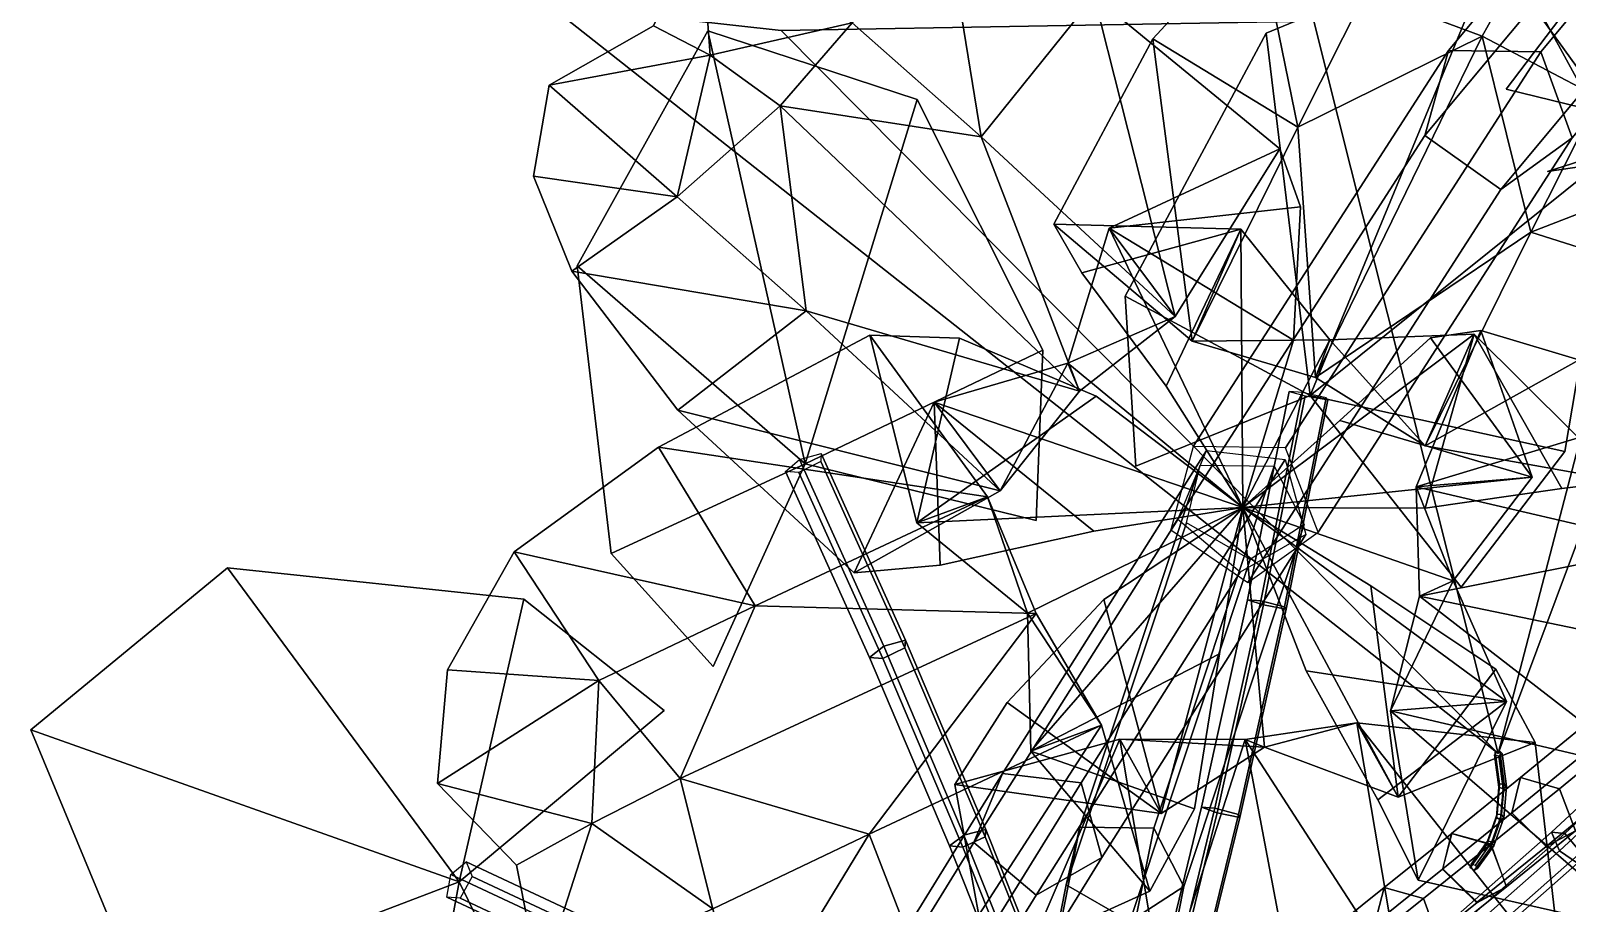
# Model space of a CAD drawing. Header units: metres. Extents: x -317 to 277, y -489 to 236.
# Drawn here: x -130.2 to -73.7, y -77.5 to -45.4 of the extents above; entities that cross this region are included whole.
import ezdxf

# ---------------------------------------------------------------- set-up
doc = ezdxf.new("R2010")
doc.units = ezdxf.units.M

msp = doc.modelspace()

# ---------------------------------------------------------------- linework, layer by layer
at = {"layer": 'Newplan_1Pdcel', "color": 3}
for points in [[(-84.9476, -66.3494, 743.2401), (-83.4142, -58.6767, 743.7769), (-83.9041, -58.6346, 744.5737), (-85.4375, -66.3073, 744.0368)], [(-85.4375, -66.3073, 744.0368), (-83.9041, -58.6346, 744.5737), (-83.3215, -58.7996, 745.2673), (-84.8593, -66.4933, 744.7288)], [(-84.07861, -66.5604, 743.4587), (-82.5407, -58.8667, 743.9973), (-83.4142, -58.6767, 743.7769), (-84.9476, -66.3494, 743.2401)], [(-84.8593, -66.4933, 744.7288), (-83.3215, -58.7996, 745.2673), (-82.4838, -58.9422, 744.913), (-84.02436, -66.6488, 744.3736)], [(-84.02436, -66.6488, 744.3736), (-82.4838, -58.9422, 744.913), (-82.5407, -58.8667, 743.9973), (-84.07861, -66.5604, 743.4587)], [(-98.8316, -68.00938, 736.2191), (-101.928, -61.1447, 733.9525), (-101.13, -60.9163, 733.5542), (-98.0285, -67.7925, 735.8246)], [(-98.0285, -67.7925, 735.8246), (-101.13, -60.9163, 733.5542), (-101.1472, -61.2119, 732.6824), (-98.05083, -68.07656, 734.9491)], [(-99.3577, -68.4294, 735.5911), (-102.4459, -61.5837, 733.3306), (-101.928, -61.1447, 733.9525), (-98.8316, -68.00938, 736.2191)], [(-98.8679, -68.4715, 734.7944), (-101.956, -61.6258, 732.5338), (-102.4459, -61.5837, 733.3306), (-99.3577, -68.4294, 735.5911)], [(-98.05083, -68.07656, 734.9491), (-101.1472, -61.2119, 732.6824), (-101.956, -61.6258, 732.5338), (-98.8679, -68.4715, 734.7944)], [(-86.6402, -73.9809, 742.6031), (-84.9476, -66.3494, 743.2401), (-85.4375, -66.3073, 744.0368), (-87.1301, -73.9387, 743.3998)], [(-87.1301, -73.9387, 743.3998), (-85.4375, -66.3073, 744.0368), (-84.8593, -66.4933, 744.7288), (-86.5568, -74.1456, 744.09)], [(-85.776, -74.2128, 742.8199), (-84.07861, -66.5604, 743.4587), (-84.9476, -66.3494, 743.2401), (-86.6402, -73.9809, 742.6031)], [(-86.5568, -74.1456, 744.09), (-84.8593, -66.4933, 744.7288), (-84.02436, -66.6488, 744.3736), (-85.7248, -74.3141, 743.7336)], [(-85.7248, -74.3141, 743.7336), (-84.02436, -66.6488, 744.3736), (-84.07861, -66.5604, 743.4587), (-85.776, -74.2128, 742.8199)], [(-95.882, -74.9657, 738.4004), (-98.8316, -68.00938, 736.2191), (-98.0285, -67.7925, 735.8246), (-95.07408, -74.7606, 738.0095)], [(-95.07408, -74.7606, 738.0095), (-98.0285, -67.7925, 735.8246), (-98.05083, -68.07656, 734.9491), (-95.1012, -75.03288, 737.1304)], [(-96.416, -75.3665, 737.7665), (-99.3577, -68.4294, 735.5911), (-98.8316, -68.00938, 736.2191), (-95.882, -74.9657, 738.4004)], [(-95.9262, -75.4087, 736.9698), (-98.8679, -68.4715, 734.7944), (-99.3577, -68.4294, 735.5911), (-96.416, -75.3665, 737.7665)], [(-95.1012, -75.03288, 737.1304), (-98.05083, -68.07656, 734.9491), (-98.8679, -68.4715, 734.7944), (-95.9262, -75.4087, 736.9698)], [(-73.7611, -74.9049, 750.5697), (-68.4488, -69.9799, 753.5752), (-68.9386, -69.9378, 754.3719), (-74.251, -74.8628, 751.3665)], [(-74.251, -74.8628, 751.3665), (-68.9386, -69.9378, 754.3719), (-68.6302, -70.6072, 754.9237), (-73.9573, -75.5455, 751.9099)], [(-73.1765, -75.6127, 750.6399), (-67.8494, -70.6744, 753.6537), (-68.4488, -69.9799, 753.5752), (-73.7611, -74.9049, 750.5697)], [(-73.9573, -75.5455, 751.9099), (-68.6302, -70.6072, 754.9237), (-67.9609, -71.05985, 754.4823), (-73.297, -76.00638, 751.4634)], [(-88.491, -81.5665, 741.8665), (-86.6402, -73.9809, 742.6031), (-87.1301, -73.9387, 743.3998), (-88.9808, -81.5244, 742.6633)], [(-88.9808, -81.5244, 742.6633), (-87.1301, -73.9387, 743.3998), (-86.5568, -74.1456, 744.09), (-88.4129, -81.7521, 743.3512)], [(-87.6321, -81.8192, 742.0812), (-85.776, -74.2128, 742.8199), (-86.6402, -73.9809, 742.6031), (-88.491, -81.5665, 741.8665)], [(-88.4129, -81.7521, 743.3512), (-86.5568, -74.1456, 744.09), (-85.7248, -74.3141, 743.7336), (-87.5841, -81.9332, 742.9935)], [(-87.5841, -81.9332, 742.9935), (-85.7248, -74.3141, 743.7336), (-85.776, -74.2128, 742.8199), (-87.6321, -81.8192, 742.0812)], [(-93.6225, -82.3909, 739.8555), (-96.416, -75.3665, 737.7665), (-95.882, -74.9657, 738.4004), (-93.08104, -82.00953, 740.4949)], [(-92.3002, -82.0767, 739.2249), (-95.1012, -75.03288, 737.1304), (-95.9262, -75.4087, 736.9698), (-93.1327, -82.4331, 739.0587)], [(-93.08104, -82.00953, 740.4949), (-95.882, -74.9657, 738.4004), (-95.07408, -74.7606, 738.0095), (-92.2685, -81.8164, 740.1074)], [(-92.2685, -81.8164, 740.1074), (-95.07408, -74.7606, 738.0095), (-95.1012, -75.03288, 737.1304), (-92.3002, -82.0767, 739.2249)], [(-79.1715, -79.6789, 747.4961), (-73.7611, -74.9049, 750.5697), (-74.251, -74.8628, 751.3665), (-79.6613, -79.6368, 748.2928)], [(-79.6613, -79.6368, 748.2928), (-74.251, -74.8628, 751.3665), (-73.9573, -75.5455, 751.9099), (-79.3826, -80.3324, 748.8277)], [(-78.6018, -80.3996, 747.5577), (-73.1765, -75.6127, 750.6399), (-73.7611, -74.9049, 750.5697), (-79.1715, -79.6789, 747.4961)], [(-93.1327, -82.4331, 739.0587), (-95.9262, -75.4087, 736.9698), (-96.416, -75.3665, 737.7665), (-93.6225, -82.3909, 739.8555)], [(-79.3826, -80.3324, 748.8277), (-73.9573, -75.5455, 751.9099), (-73.297, -76.00638, 751.4634), (-78.7316, -80.8012, 748.376)], [(-78.7316, -80.8012, 748.376), (-73.297, -76.00638, 751.4634), (-73.1765, -75.6127, 750.6399), (-78.6018, -80.3996, 747.5577)], [(-108.6042, -79.3049, 730.8085), (-114.7685, -76.4225, 726.8664), (-114.1978, -75.9549, 726.3158), (-108.0231, -78.8423, 730.2645)], [(-108.0231, -78.8423, 730.2645), (-114.1978, -75.9549, 726.3158), (-113.9878, -76.4897, 725.5964), (-107.8234, -79.3721, 729.5385)], [(-108.7691, -80.125, 730.4238), (-114.9166, -77.2507, 726.4924), (-114.7685, -76.4225, 726.8664), (-108.6042, -79.3049, 730.8085)], [(-107.8234, -79.3721, 729.5385), (-113.9878, -76.4897, 725.5964), (-114.4268, -77.2928, 725.6957), (-108.2792, -80.1671, 729.6271)], [(-108.2792, -80.1671, 729.6271), (-114.4268, -77.2928, 725.6957), (-114.9166, -77.2507, 726.4924), (-108.7691, -80.125, 730.4238)]]:
    msp.add_3dface(points, dxfattribs=at)
at = {"layer": 'Newplan_1Petal1', "color": 3}
for points in [[(-62.3606, -21.9963, 773.4458), (-83.7601, -32.2465, 779.7789), (-62.2722, -46.6881, 773.179)], [(-62.3606, -21.9963, 773.4458), (-62.2722, -46.6881, 773.179), (-83.7601, -32.2465, 779.7789)], [(-62.2887, -29.549, 786.5172), (-75.9199, -47.5134, 796.2427), (-58.1051, -51.8668, 776.8125)], [(-62.2887, -29.549, 786.5172), (-58.1051, -51.8668, 776.8125), (-75.9199, -47.5134, 796.2427)], [(-74.3983, -50.5435, 797.0911), (-47.3515, -41.876, 791.7191), (-60.7407, -48.5396, 774.4241)], [(-74.3983, -50.5435, 797.0911), (-60.7407, -48.5396, 774.4241), (-47.3515, -41.876, 791.7191)]]:
    msp.add_3dface(points, dxfattribs=at)
at = {"layer": 'Newplan_FruitU', "color": 3}
for points in [[(-83.1356, -58.7833, 744.5039), (-76.1612, -41.9011, 742.5236), (-84.7527, -45.4486, 739.0098)], [(-83.1356, -58.7833, 744.5039), (-84.7527, -45.4486, 739.0098), (-76.1612, -41.9011, 742.5236)], [(-83.1356, -58.7833, 744.5039), (-71.8782, -49.7595, 745.5664), (-76.1612, -41.9011, 742.5236)], [(-83.1356, -58.7833, 744.5039), (-76.1612, -41.9011, 742.5236), (-71.8782, -49.7595, 745.5664)], [(-101.7239, -61.2981, 733.2092), (-105.3043, -45.3647, 724.7903), (-110.112, -54.01273, 723.8724)], [(-101.7239, -61.2981, 733.2092), (-110.112, -54.01273, 723.8724), (-105.3043, -45.3647, 724.7903)], [(-101.7239, -61.2981, 733.2092), (-97.6027, -47.8946, 729.6528), (-105.3043, -45.3647, 724.7903)], [(-101.7239, -61.2981, 733.2092), (-105.3043, -45.3647, 724.7903), (-97.6027, -47.8946, 729.6528)], [(-83.1356, -58.7833, 744.5039), (-84.7527, -45.4486, 739.0098), (-89.9502, -55.1304, 737.8947)], [(-83.1356, -58.7833, 744.5039), (-89.9502, -55.1304, 737.8947), (-84.7527, -45.4486, 739.0098)], [(-101.7239, -61.2981, 733.2092), (-92.9725, -57.1148, 734.1703), (-97.6027, -47.8946, 729.6528)], [(-101.7239, -61.2981, 733.2092), (-97.6027, -47.8946, 729.6528), (-92.9725, -57.1148, 734.1703)], [(-83.1356, -58.7833, 744.5039), (-73.7581, -60.8477, 746.1805), (-71.8782, -49.7595, 745.5664)], [(-83.1356, -58.7833, 744.5039), (-71.8782, -49.7595, 745.5664), (-73.7581, -60.8477, 746.1805)], [(-101.7239, -61.2981, 733.2092), (-110.112, -54.01273, 723.8724), (-108.8681, -64.5994, 726.7652)], [(-101.7239, -61.2981, 733.2092), (-108.8681, -64.5994, 726.7652), (-110.112, -54.01273, 723.8724)], [(-83.1356, -58.7833, 744.5039), (-89.9502, -55.1304, 737.8947), (-89.5495, -61.3829, 738.9193)], [(-83.1356, -58.7833, 744.5039), (-89.5495, -61.3829, 738.9193), (-89.9502, -55.1304, 737.8947)], [(-101.7239, -61.2981, 733.2092), (-93.2188, -63.387, 735.3303), (-92.9725, -57.1148, 734.1703)], [(-101.7239, -61.2981, 733.2092), (-92.9725, -57.1148, 734.1703), (-93.2188, -63.387, 735.3303)], [(-83.1356, -58.7833, 744.5039), (-77.5711, -65.8475, 745.0803), (-73.7581, -60.8477, 746.1805)], [(-83.1356, -58.7833, 744.5039), (-73.7581, -60.8477, 746.1805), (-77.5711, -65.8475, 745.0803)], [(-101.7239, -61.2981, 733.2092), (-108.8681, -64.5994, 726.7652), (-105.1074, -68.7568, 729.7446)], [(-101.7239, -61.2981, 733.2092), (-105.1074, -68.7568, 729.7446), (-108.8681, -64.5994, 726.7652)], [(-114.4606, -76.6852, 726.1928), (-122.9848, -65.1303, 719.3267), (-130.2319, -71.09736, 714.8508)], [(-114.4606, -76.6852, 726.1928), (-130.2319, -71.09736, 714.8508), (-122.9848, -65.1303, 719.3267)], [(-114.4606, -76.6852, 726.1928), (-112.0867, -66.2836, 725.1105), (-122.9848, -65.1303, 719.3267)], [(-114.4606, -76.6852, 726.1928), (-122.9848, -65.1303, 719.3267), (-112.0867, -66.2836, 725.1105)], [(-114.4606, -76.6852, 726.1928), (-106.9209, -70.3863, 727.5194), (-112.0867, -66.2836, 725.1105)], [(-114.4606, -76.6852, 726.1928), (-112.0867, -66.2836, 725.1105), (-106.9209, -70.3863, 727.5194)], [(-114.4606, -76.6852, 726.1928), (-130.2319, -71.09736, 714.8508), (-126.067, -81.1197, 716.165)], [(-114.4606, -76.6852, 726.1928), (-126.067, -81.1197, 716.165), (-130.2319, -71.09736, 714.8508)], [(-114.4606, -76.6852, 726.1928), (-126.067, -81.1197, 716.165), (-116.2493, -86.423, 720.9766)], [(-114.4606, -76.6852, 726.1928), (-116.2493, -86.423, 720.9766), (-126.067, -81.1197, 716.165)], [(-114.4606, -76.6852, 726.1928), (-116.2493, -86.423, 720.9766), (-110.228, -85.3085, 724.336)], [(-114.4606, -76.6852, 726.1928), (-110.228, -85.3085, 724.336), (-116.2493, -86.423, 720.9766)]]:
    msp.add_3dface(points, dxfattribs=at)
at = {"layer": 'Newplan_Intrnd', "color": 3}
for points in [[(-68.4736, -34.6, 415.3801), (-78.04538, -46.08265, 456.8265), (-78.9107, -49.222, 455.7564), (-69.3916, -37.7936, 414.5384)], [(-65.07456, -34.6503, 416.1512), (-74.6463, -46.133, 457.5976), (-78.04538, -46.08265, 456.8265), (-68.4736, -34.6, 415.3801)], [(-63.9736, -37.8738, 415.7674), (-73.4927, -49.3023, 456.9854), (-74.6463, -46.133, 457.5976), (-65.07456, -34.6503, 416.1512)], [(-69.3916, -37.7936, 414.5384), (-78.9107, -49.222, 455.7564), (-76.1132, -51.2005, 455.854), (-66.6264, -39.8053, 414.7764)], [(-66.6264, -39.8053, 414.7764), (-76.1132, -51.2005, 455.854), (-73.4927, -49.3023, 456.9854), (-63.9736, -37.8738, 415.7674)], [(-78.04538, -46.08265, 456.8265), (-87.4483, -60.663, 497.3268), (-88.2619, -63.7312, 496.0328), (-78.9107, -49.222, 455.7564)], [(-74.6463, -46.133, 457.5976), (-84.0493, -60.7133, 498.0978), (-87.4483, -60.663, 497.3268), (-78.04538, -46.08265, 456.8265)], [(-73.4927, -49.3023, 456.9854), (-82.8439, -63.8115, 497.2618), (-84.0493, -60.7133, 498.0978), (-74.6463, -46.133, 457.5976)], [(-78.9107, -49.222, 455.7564), (-88.2619, -63.7312, 496.0328), (-85.4325, -65.6659, 495.9929), (-76.1132, -51.2005, 455.854)], [(-76.1132, -51.2005, 455.854), (-85.4325, -65.6659, 495.9929), (-82.8439, -63.8115, 497.2618), (-73.4927, -49.3023, 456.9854)], [(-86.9493, -60.8082, 497.3691), (-94.4625, -72.703, 532.536), (-95.5168, -75.2453, 531.4509), (-88.00364, -63.3505, 496.284)], [(-84.05379, -61.1446, 497.874), (-91.567, -73.03949, 533.0408), (-94.4625, -72.703, 532.536), (-86.9493, -60.8082, 497.3691)], [(-83.2915, -63.8979, 497.1056), (-90.8047, -75.7928, 532.2724), (-91.567, -73.03949, 533.0408), (-84.05379, -61.1446, 497.874)], [(-88.00364, -63.3505, 496.284), (-95.5168, -75.2453, 531.4509), (-93.2221, -77.1837, 531.2855), (-85.7088, -65.2889, 496.1187)], [(-85.7088, -65.2889, 496.1187), (-93.2221, -77.1837, 531.2855), (-90.8047, -75.7928, 532.2724), (-83.2915, -63.8979, 497.1056)], [(-94.4625, -72.703, 532.536), (-101.3977, -83.9401, 568.0156), (-102.4652, -86.5035, 566.995), (-95.5168, -75.2453, 531.4509)], [(-91.567, -73.03949, 533.0408), (-98.494, -84.2636, 568.4807), (-101.3977, -83.9401, 568.0156), (-94.4625, -72.703, 532.536)], [(-90.8047, -75.7928, 532.2724), (-97.7399, -87.0299, 567.752), (-98.494, -84.2636, 568.4807), (-91.567, -73.03949, 533.0408)], [(-95.5168, -75.2453, 531.4509), (-102.4652, -86.5035, 566.995), (-100.1705, -88.4419, 566.8296), (-93.2221, -77.1837, 531.2855)], [(-93.2221, -77.1837, 531.2855), (-100.1705, -88.4419, 566.8296), (-97.7399, -87.0299, 567.752), (-90.8047, -75.7928, 532.2724)]]:
    msp.add_3dface(points, dxfattribs=at)
at = {"layer": 'Newplan_Leaf', "color": 3}
for points in [[(-65.9711, -32.6796, 750.908), (-59.1737, -26.4115, 753.4664), (-76.2196, -71.9607, 721.9832)], [(-65.9711, -32.6796, 750.908), (-76.2196, -71.9607, 721.9832), (-59.1737, -26.4115, 753.4664)], [(-76.2196, -71.9607, 721.9832), (-82.9977, -45.0134, 745.6121), (-65.9711, -32.6796, 750.908)], [(-76.2196, -71.9607, 721.9832), (-65.9711, -32.6796, 750.908), (-82.9977, -45.0134, 745.6121)], [(-76.2196, -71.9607, 721.9832), (-111.173, -44.4036, 759.0688), (-102.607, -45.3559, 754.8551)], [(-76.2196, -71.9607, 721.9832), (-102.607, -45.3559, 754.8551), (-111.173, -44.4036, 759.0688)], [(-102.607, -45.3559, 754.8551), (-82.9977, -45.0134, 745.6121), (-76.2196, -71.9607, 721.9832)], [(-102.607, -45.3559, 754.8551), (-76.2196, -71.9607, 721.9832), (-82.9977, -45.0134, 745.6121)]]:
    msp.add_3dface(points, dxfattribs=at)
at = {"layer": 'Newplan_Mrstm', "color": 3}
for points in [[(-96.6107, -40.8678, 507.8017), (-99.9948, -45.06398, 505.9536), (-95.2463, -49.2667, 504.5109)], [(-96.6107, -40.8678, 507.8017), (-95.2463, -49.2667, 504.5109), (-99.9948, -45.06398, 505.9536)], [(-91.08793, -44.08406, 506.1077), (-96.6107, -40.8678, 507.8017), (-95.2463, -49.2667, 504.5109)], [(-91.08793, -44.08406, 506.1077), (-95.2463, -49.2667, 504.5109), (-96.6107, -40.8678, 507.8017)], [(-105.2168, -46.2598, 504.7004), (-105.5668, -41.5653, 508.4629), (-107.3136, -45.1783, 507.2968)], [(-105.2168, -46.2598, 504.7004), (-107.3136, -45.1783, 507.2968), (-105.5668, -41.5653, 508.4629)], [(-99.9948, -45.06398, 505.9536), (-105.5668, -41.5653, 508.4629), (-105.2168, -46.2598, 504.7004)], [(-99.9948, -45.06398, 505.9536), (-105.2168, -46.2598, 504.7004), (-105.5668, -41.5653, 508.4629)], [(-83.5867, -48.9107, 508.6167), (-85.09457, -41.5135, 513.0828), (-88.929, -45.6552, 509.067)], [(-83.5867, -48.9107, 508.6167), (-88.929, -45.6552, 509.067), (-85.09457, -41.5135, 513.0828)], [(-83.5867, -48.9107, 508.6167), (-81.09355, -43.9558, 512.0116), (-85.09457, -41.5135, 513.0828)], [(-83.5867, -48.9107, 508.6167), (-85.09457, -41.5135, 513.0828), (-81.09355, -43.9558, 512.0116)], [(-72.5151, -47.8142, 511.343), (-70.7629, -42.8933, 516.0652), (-75.6432, -43.4592, 512.5753)], [(-72.5151, -47.8142, 511.343), (-75.6432, -43.4592, 512.5753), (-70.7629, -42.8933, 516.0652)], [(-76.8039, -45.5605, 509.8099), (-75.6432, -43.4592, 512.5753), (-81.09355, -43.9558, 512.0116)], [(-76.8039, -45.5605, 509.8099), (-81.09355, -43.9558, 512.0116), (-75.6432, -43.4592, 512.5753)], [(-72.5151, -47.8142, 511.343), (-75.6432, -43.4592, 512.5753), (-76.8039, -45.5605, 509.8099)], [(-72.5151, -47.8142, 511.343), (-76.8039, -45.5605, 509.8099), (-75.6432, -43.4592, 512.5753)], [(-88.1041, -55.884, 503.089), (-91.08793, -44.08406, 506.1077), (-95.2463, -49.2667, 504.5109)], [(-88.1041, -55.884, 503.089), (-95.2463, -49.2667, 504.5109), (-91.08793, -44.08406, 506.1077)], [(-84.2526, -49.7119, 504.3683), (-91.08793, -44.08406, 506.1077), (-88.1041, -55.884, 503.089)], [(-84.2526, -49.7119, 504.3683), (-88.1041, -55.884, 503.089), (-91.08793, -44.08406, 506.1077)], [(-76.8039, -45.5605, 509.8099), (-81.09355, -43.9558, 512.0116), (-83.5867, -48.9107, 508.6167)], [(-76.8039, -45.5605, 509.8099), (-83.5867, -48.9107, 508.6167), (-81.09355, -43.9558, 512.0116)], [(-107.3136, -45.1783, 507.2968), (-111.1472, -47.3662, 506.4273), (-105.2168, -46.2598, 504.7004)], [(-107.3136, -45.1783, 507.2968), (-105.2168, -46.2598, 504.7004), (-111.1472, -47.3662, 506.4273)], [(-99.9948, -45.06398, 505.9536), (-105.2168, -46.2598, 504.7004), (-102.6436, -48.129, 502.8855)], [(-99.9948, -45.06398, 505.9536), (-102.6436, -48.129, 502.8855), (-105.2168, -46.2598, 504.7004)], [(-95.2463, -49.2667, 504.5109), (-99.9948, -45.06398, 505.9536), (-102.6436, -48.129, 502.8855)], [(-95.2463, -49.2667, 504.5109), (-102.6436, -48.129, 502.8855), (-99.9948, -45.06398, 505.9536)], [(-87.4748, -56.7863, 504.1807), (-88.929, -45.6552, 509.067), (-92.5755, -52.4819, 504.3371)], [(-87.4748, -56.7863, 504.1807), (-92.5755, -52.4819, 504.3371), (-88.929, -45.6552, 509.067)], [(-83.5867, -48.9107, 508.6167), (-88.929, -45.6552, 509.067), (-87.4748, -56.7863, 504.1807)], [(-83.5867, -48.9107, 508.6167), (-87.4748, -56.7863, 504.1807), (-88.929, -45.6552, 509.067)], [(-82.9361, -58.1227, 503.6257), (-76.8039, -45.5605, 509.8099), (-83.5867, -48.9107, 508.6167)], [(-82.9361, -58.1227, 503.6257), (-83.5867, -48.9107, 508.6167), (-76.8039, -45.5605, 509.8099)], [(-75.00833, -52.7692, 507.9482), (-76.8039, -45.5605, 509.8099), (-82.9361, -58.1227, 503.6257)], [(-75.00833, -52.7692, 507.9482), (-82.9361, -58.1227, 503.6257), (-76.8039, -45.5605, 509.8099)], [(-75.00833, -52.7692, 507.9482), (-72.5151, -47.8142, 511.343), (-76.8039, -45.5605, 509.8099)], [(-75.00833, -52.7692, 507.9482), (-76.8039, -45.5605, 509.8099), (-72.5151, -47.8142, 511.343)], [(-105.2168, -46.2598, 504.7004), (-111.1472, -47.3662, 506.4273), (-106.4345, -51.4705, 503.4215)], [(-105.2168, -46.2598, 504.7004), (-106.4345, -51.4705, 503.4215), (-111.1472, -47.3662, 506.4273)], [(-102.6436, -48.129, 502.8855), (-105.2168, -46.2598, 504.7004), (-106.4345, -51.4705, 503.4215)], [(-102.6436, -48.129, 502.8855), (-106.4345, -51.4705, 503.4215), (-105.2168, -46.2598, 504.7004)], [(-106.4345, -51.4705, 503.4215), (-111.1472, -47.3662, 506.4273), (-111.7229, -50.7093, 504.4094)], [(-106.4345, -51.4705, 503.4215), (-111.7229, -50.7093, 504.4094), (-111.1472, -47.3662, 506.4273)], [(-67.1499, -49.7323, 511.449), (-72.5151, -47.8142, 511.343), (-75.00833, -52.7692, 507.9482)], [(-67.1499, -49.7323, 511.449), (-75.00833, -52.7692, 507.9482), (-72.5151, -47.8142, 511.343)], [(-102.6436, -48.129, 502.8855), (-106.4345, -51.4705, 503.4215), (-101.686, -55.6733, 501.9789)], [(-102.6436, -48.129, 502.8855), (-101.686, -55.6733, 501.9789), (-106.4345, -51.4705, 503.4215)], [(-95.2463, -49.2667, 504.5109), (-102.6436, -48.129, 502.8855), (-91.6274, -58.6255, 501.4267)], [(-95.2463, -49.2667, 504.5109), (-91.6274, -58.6255, 501.4267), (-102.6436, -48.129, 502.8855)], [(-91.6274, -58.6255, 501.4267), (-102.6436, -48.129, 502.8855), (-101.686, -55.6733, 501.9789)], [(-91.6274, -58.6255, 501.4267), (-101.686, -55.6733, 501.9789), (-102.6436, -48.129, 502.8855)], [(-82.9361, -58.1227, 503.6257), (-83.5867, -48.9107, 508.6167), (-87.4748, -56.7863, 504.1807)], [(-82.9361, -58.1227, 503.6257), (-87.4748, -56.7863, 504.1807), (-83.5867, -48.9107, 508.6167)], [(-88.1041, -55.884, 503.089), (-95.2463, -49.2667, 504.5109), (-91.6274, -58.6255, 501.4267)], [(-88.1041, -55.884, 503.089), (-91.6274, -58.6255, 501.4267), (-95.2463, -49.2667, 504.5109)], [(-90.5355, -52.6257, 501.0287), (-84.2526, -49.7119, 504.3683), (-88.1041, -55.884, 503.089)], [(-90.5355, -52.6257, 501.0287), (-88.1041, -55.884, 503.089), (-84.2526, -49.7119, 504.3683)], [(-83.4896, -51.8383, 501.4863), (-84.2526, -49.7119, 504.3683), (-90.5355, -52.6257, 501.0287)], [(-83.4896, -51.8383, 501.4863), (-90.5355, -52.6257, 501.0287), (-84.2526, -49.7119, 504.3683)], [(-68.5123, -54.8384, 507.4757), (-67.1499, -49.7323, 511.449), (-75.00833, -52.7692, 507.9482)], [(-68.5123, -54.8384, 507.4757), (-75.00833, -52.7692, 507.9482), (-67.1499, -49.7323, 511.449)], [(-106.4345, -51.4705, 503.4215), (-111.7229, -50.7093, 504.4094), (-110.3086, -54.2133, 502.6546)], [(-106.4345, -51.4705, 503.4215), (-110.3086, -54.2133, 502.6546), (-111.7229, -50.7093, 504.4094)], [(-101.686, -55.6733, 501.9789), (-106.4345, -51.4705, 503.4215), (-110.3086, -54.2133, 502.6546)], [(-101.686, -55.6733, 501.9789), (-110.3086, -54.2133, 502.6546), (-106.4345, -51.4705, 503.4215)], [(-83.7514, -56.7443, 499.1125), (-83.4896, -51.8383, 501.4863), (-90.5355, -52.6257, 501.0287)], [(-83.7514, -56.7443, 499.1125), (-90.5355, -52.6257, 501.0287), (-83.4896, -51.8383, 501.4863)], [(-87.4748, -56.7863, 504.1807), (-92.5755, -52.4819, 504.3371), (-85.6821, -52.6672, 503.4111)], [(-87.4748, -56.7863, 504.1807), (-85.6821, -52.6672, 503.4111), (-92.5755, -52.4819, 504.3371)], [(-85.6821, -52.6672, 503.4111), (-92.5755, -52.4819, 504.3371), (-91.5372, -54.2671, 501.3604)], [(-85.6821, -52.6672, 503.4111), (-91.5372, -54.2671, 501.3604), (-92.5755, -52.4819, 504.3371)], [(-85.6079, -62.9054, 496.9464), (-90.5355, -52.6257, 501.0287), (-92.0583, -57.5925, 499.9087)], [(-85.6079, -62.9054, 496.9464), (-92.0583, -57.5925, 499.9087), (-90.5355, -52.6257, 501.0287)], [(-90.5355, -52.6257, 501.0287), (-88.1041, -55.884, 503.089), (-92.0583, -57.5925, 499.9087)], [(-90.5355, -52.6257, 501.0287), (-92.0583, -57.5925, 499.9087), (-88.1041, -55.884, 503.089)], [(-85.6821, -52.6672, 503.4111), (-91.5372, -54.2671, 501.3604), (-88.4321, -58.4445, 498.8066)], [(-85.6821, -52.6672, 503.4111), (-88.4321, -58.4445, 498.8066), (-91.5372, -54.2671, 501.3604)], [(-85.6079, -62.9054, 496.9464), (-83.7514, -56.7443, 499.1125), (-90.5355, -52.6257, 501.0287)], [(-85.6079, -62.9054, 496.9464), (-90.5355, -52.6257, 501.0287), (-83.7514, -56.7443, 499.1125)], [(-85.6821, -52.6672, 503.4111), (-88.4321, -58.4445, 498.8066), (-85.6079, -62.9054, 496.9464)], [(-85.6821, -52.6672, 503.4111), (-85.6079, -62.9054, 496.9464), (-88.4321, -58.4445, 498.8066)], [(-82.4059, -56.7412, 502.4563), (-87.4748, -56.7863, 504.1807), (-85.6821, -52.6672, 503.4111)], [(-82.4059, -56.7412, 502.4563), (-85.6821, -52.6672, 503.4111), (-87.4748, -56.7863, 504.1807)], [(-82.4059, -56.7412, 502.4563), (-85.6821, -52.6672, 503.4111), (-85.6079, -62.9054, 496.9464)], [(-82.4059, -56.7412, 502.4563), (-85.6079, -62.9054, 496.9464), (-85.6821, -52.6672, 503.4111)], [(-78.8964, -60.6448, 503.5121), (-75.00833, -52.7692, 507.9482), (-82.9361, -58.1227, 503.6257)], [(-78.8964, -60.6448, 503.5121), (-82.9361, -58.1227, 503.6257), (-75.00833, -52.7692, 507.9482)], [(-78.8964, -60.6448, 503.5121), (-68.5123, -54.8384, 507.4757), (-75.00833, -52.7692, 507.9482)], [(-78.8964, -60.6448, 503.5121), (-75.00833, -52.7692, 507.9482), (-68.5123, -54.8384, 507.4757)], [(-101.686, -55.6733, 501.9789), (-110.3086, -54.2133, 502.6546), (-106.4143, -59.3316, 500.0815)], [(-101.686, -55.6733, 501.9789), (-106.4143, -59.3316, 500.0815), (-110.3086, -54.2133, 502.6546)], [(-71.6519, -61.9455, 502.8877), (-68.5123, -54.8384, 507.4757), (-78.8964, -60.6448, 503.5121)], [(-71.6519, -61.9455, 502.8877), (-78.8964, -60.6448, 503.5121), (-68.5123, -54.8384, 507.4757)], [(-101.686, -55.6733, 501.9789), (-106.4143, -59.3316, 500.0815), (-94.5437, -62.2905, 500.557)], [(-101.686, -55.6733, 501.9789), (-94.5437, -62.2905, 500.557), (-106.4143, -59.3316, 500.0815)], [(-91.6274, -58.6255, 501.4267), (-101.686, -55.6733, 501.9789), (-94.5437, -62.2905, 500.557)], [(-91.6274, -58.6255, 501.4267), (-94.5437, -62.2905, 500.557), (-101.686, -55.6733, 501.9789)], [(-88.1041, -55.884, 503.089), (-91.6274, -58.6255, 501.4267), (-92.0583, -57.5925, 499.9087)], [(-88.1041, -55.884, 503.089), (-92.0583, -57.5925, 499.9087), (-91.6274, -58.6255, 501.4267)], [(-85.6079, -62.9054, 496.9464), (-77.1036, -56.5257, 502.7426), (-82.4059, -56.7412, 502.4563)], [(-85.6079, -62.9054, 496.9464), (-82.4059, -56.7412, 502.4563), (-77.1036, -56.5257, 502.7426)], [(-85.6079, -62.9054, 496.9464), (-78.9022, -62.9309, 498.0101), (-77.1036, -56.5257, 502.7426)], [(-85.6079, -62.9054, 496.9464), (-77.1036, -56.5257, 502.7426), (-78.9022, -62.9309, 498.0101)], [(-77.1036, -56.5257, 502.7426), (-78.8964, -60.6448, 503.5121), (-82.4059, -56.7412, 502.4563)], [(-77.1036, -56.5257, 502.7426), (-82.4059, -56.7412, 502.4563), (-78.8964, -60.6448, 503.5121)], [(-79.2364, -62.1444, 504.1636), (-68.4889, -58.8944, 509.0443), (-76.8522, -56.3951, 506.5782)], [(-79.2364, -62.1444, 504.1636), (-76.8522, -56.3951, 506.5782), (-68.4889, -58.8944, 509.0443)], [(-79.2364, -62.1444, 504.1636), (-76.8522, -56.3951, 506.5782), (-74.9651, -61.7919, 502.6129)], [(-79.2364, -62.1444, 504.1636), (-74.9651, -61.7919, 502.6129), (-76.8522, -56.3951, 506.5782)], [(-78.9022, -62.9309, 498.0101), (-73.8656, -62.2155, 499.9831), (-77.1036, -56.5257, 502.7426)], [(-78.9022, -62.9309, 498.0101), (-77.1036, -56.5257, 502.7426), (-73.8656, -62.2155, 499.9831)], [(-77.1036, -56.5257, 502.7426), (-71.6519, -61.9455, 502.8877), (-78.8964, -60.6448, 503.5121)], [(-77.1036, -56.5257, 502.7426), (-78.8964, -60.6448, 503.5121), (-71.6519, -61.9455, 502.8877)], [(-74.9651, -61.7919, 502.6129), (-76.8522, -56.3951, 506.5782), (-78.7056, -56.6626, 503.4768)], [(-74.9651, -61.7919, 502.6129), (-78.7056, -56.6626, 503.4768), (-76.8522, -56.3951, 506.5782)], [(-73.8656, -62.2155, 499.9831), (-71.6519, -61.9455, 502.8877), (-77.1036, -56.5257, 502.7426)], [(-73.8656, -62.2155, 499.9831), (-77.1036, -56.5257, 502.7426), (-71.6519, -61.9455, 502.8877)], [(-99.3478, -56.572, 498.3928), (-107.1255, -60.6911, 496.4027), (-95.01453, -62.5125, 499.0972)], [(-99.3478, -56.572, 498.3928), (-95.01453, -62.5125, 499.0972), (-107.1255, -60.6911, 496.4027)], [(-97.6138, -63.4725, 495.4785), (-99.3478, -56.572, 498.3928), (-95.01453, -62.5125, 499.0972)], [(-97.6138, -63.4725, 495.4785), (-95.01453, -62.5125, 499.0972), (-99.3478, -56.572, 498.3928)], [(-96.03799, -56.6781, 496.8297), (-99.3478, -56.572, 498.3928), (-97.6138, -63.4725, 495.4785)], [(-96.03799, -56.6781, 496.8297), (-97.6138, -63.4725, 495.4785), (-99.3478, -56.572, 498.3928)], [(-91.01863, -58.8125, 496.6803), (-96.03799, -56.6781, 496.8297), (-97.6138, -63.4725, 495.4785)], [(-91.01863, -58.8125, 496.6803), (-97.6138, -63.4725, 495.4785), (-96.03799, -56.6781, 496.8297)], [(-82.4059, -56.7412, 502.4563), (-82.9361, -58.1227, 503.6257), (-87.4748, -56.7863, 504.1807)], [(-82.4059, -56.7412, 502.4563), (-87.4748, -56.7863, 504.1807), (-82.9361, -58.1227, 503.6257)], [(-78.8964, -60.6448, 503.5121), (-82.9361, -58.1227, 503.6257), (-82.4059, -56.7412, 502.4563)], [(-78.8964, -60.6448, 503.5121), (-82.4059, -56.7412, 502.4563), (-82.9361, -58.1227, 503.6257)], [(-74.9651, -61.7919, 502.6129), (-78.7056, -56.6626, 503.4768), (-82.04125, -59.7026, 499.8373)], [(-74.9651, -61.7919, 502.6129), (-82.04125, -59.7026, 499.8373), (-78.7056, -56.6626, 503.4768)], [(-92.0583, -57.5925, 499.9087), (-96.9751, -59.03231, 498.4967), (-85.6079, -62.9054, 496.9464)], [(-92.0583, -57.5925, 499.9087), (-85.6079, -62.9054, 496.9464), (-96.9751, -59.03231, 498.4967)], [(-92.0583, -57.5925, 499.9087), (-94.5437, -62.2905, 500.557), (-96.9751, -59.03231, 498.4967)], [(-92.0583, -57.5925, 499.9087), (-96.9751, -59.03231, 498.4967), (-94.5437, -62.2905, 500.557)], [(-92.0583, -57.5925, 499.9087), (-91.6274, -58.6255, 501.4267), (-94.5437, -62.2905, 500.557)], [(-92.0583, -57.5925, 499.9087), (-94.5437, -62.2905, 500.557), (-91.6274, -58.6255, 501.4267)], [(-85.6079, -62.9054, 496.9464), (-91.01863, -58.8125, 496.6803), (-97.6138, -63.4725, 495.4785)], [(-85.6079, -62.9054, 496.9464), (-97.6138, -63.4725, 495.4785), (-91.01863, -58.8125, 496.6803)], [(-94.5437, -62.2905, 500.557), (-106.4143, -59.3316, 500.0815), (-99.9214, -65.3165, 498.0089)], [(-94.5437, -62.2905, 500.557), (-99.9214, -65.3165, 498.0089), (-106.4143, -59.3316, 500.0815)], [(-94.5437, -62.2905, 500.557), (-99.9214, -65.3165, 498.0089), (-96.9751, -59.03231, 498.4967)], [(-94.5437, -62.2905, 500.557), (-96.9751, -59.03231, 498.4967), (-99.9214, -65.3165, 498.0089)], [(-96.9751, -59.03231, 498.4967), (-99.9214, -65.3165, 498.0089), (-96.7553, -65.03585, 496.2703)], [(-96.9751, -59.03231, 498.4967), (-96.7553, -65.03585, 496.2703), (-99.9214, -65.3165, 498.0089)], [(-96.9751, -59.03231, 498.4967), (-91.09442, -63.784, 496.2654), (-85.6079, -62.9054, 496.9464)], [(-96.9751, -59.03231, 498.4967), (-85.6079, -62.9054, 496.9464), (-91.09442, -63.784, 496.2654)], [(-96.9751, -59.03231, 498.4967), (-96.7553, -65.03585, 496.2703), (-91.09442, -63.784, 496.2654)], [(-96.9751, -59.03231, 498.4967), (-91.09442, -63.784, 496.2654), (-96.7553, -65.03585, 496.2703)], [(-69.8721, -64.3345, 506.2457), (-68.4889, -58.8944, 509.0443), (-79.2364, -62.1444, 504.1636)], [(-69.8721, -64.3345, 506.2457), (-79.2364, -62.1444, 504.1636), (-68.4889, -58.8944, 509.0443)], [(-74.9651, -61.7919, 502.6129), (-82.04125, -59.7026, 499.8373), (-85.6079, -62.9054, 496.9464)], [(-74.9651, -61.7919, 502.6129), (-85.6079, -62.9054, 496.9464), (-82.04125, -59.7026, 499.8373)], [(-107.1255, -60.6911, 496.4027), (-112.4422, -64.5388, 495.6004), (-103.571, -66.5278, 496.3611)], [(-107.1255, -60.6911, 496.4027), (-103.571, -66.5278, 496.3611), (-112.4422, -64.5388, 495.6004)], [(-95.01453, -62.5125, 499.0972), (-107.1255, -60.6911, 496.4027), (-103.571, -66.5278, 496.3611)], [(-95.01453, -62.5125, 499.0972), (-103.571, -66.5278, 496.3611), (-107.1255, -60.6911, 496.4027)], [(-77.8654, -65.6076, 500.317), (-74.9651, -61.7919, 502.6129), (-85.6079, -62.9054, 496.9464)], [(-77.8654, -65.6076, 500.317), (-85.6079, -62.9054, 496.9464), (-74.9651, -61.7919, 502.6129)], [(-77.8654, -65.6076, 500.317), (-79.2364, -62.1444, 504.1636), (-74.9651, -61.7919, 502.6129)], [(-77.8654, -65.6076, 500.317), (-74.9651, -61.7919, 502.6129), (-79.2364, -62.1444, 504.1636)], [(-77.8654, -65.6076, 500.317), (-79.1132, -66.1676, 501.6157), (-79.2364, -62.1444, 504.1636)], [(-77.8654, -65.6076, 500.317), (-79.2364, -62.1444, 504.1636), (-79.1132, -66.1676, 501.6157)], [(-79.1132, -66.1676, 501.6157), (-69.8721, -64.3345, 506.2457), (-79.2364, -62.1444, 504.1636)], [(-79.1132, -66.1676, 501.6157), (-79.2364, -62.1444, 504.1636), (-69.8721, -64.3345, 506.2457)], [(-95.01453, -62.5125, 499.0972), (-103.571, -66.5278, 496.3611), (-93.2237, -66.8143, 498.1067)], [(-95.01453, -62.5125, 499.0972), (-93.2237, -66.8143, 498.1067), (-103.571, -66.5278, 496.3611)], [(-97.6138, -63.4725, 495.4785), (-95.01453, -62.5125, 499.0972), (-93.5422, -66.8, 496.2478)], [(-97.6138, -63.4725, 495.4785), (-93.5422, -66.8, 496.2478), (-95.01453, -62.5125, 499.0972)], [(-95.01453, -62.5125, 499.0972), (-93.2237, -66.8143, 498.1067), (-93.5422, -66.8, 496.2478)], [(-95.01453, -62.5125, 499.0972), (-93.5422, -66.8, 496.2478), (-93.2237, -66.8143, 498.1067)], [(-85.6079, -62.9054, 496.9464), (-97.6138, -63.4725, 495.4785), (-93.5422, -66.8, 496.2478)], [(-85.6079, -62.9054, 496.9464), (-93.5422, -66.8, 496.2478), (-97.6138, -63.4725, 495.4785)], [(-93.5422, -66.8, 496.2478), (-93.4175, -71.8809, 494.6949), (-85.6079, -62.9054, 496.9464)], [(-93.5422, -66.8, 496.2478), (-85.6079, -62.9054, 496.9464), (-93.4175, -71.8809, 494.6949)], [(-93.4175, -71.8809, 494.6949), (-86.4705, -68.2973, 495.7133), (-85.6079, -62.9054, 496.9464)], [(-93.4175, -71.8809, 494.6949), (-85.6079, -62.9054, 496.9464), (-86.4705, -68.2973, 495.7133)], [(-85.6079, -62.9054, 496.9464), (-90.7285, -66.2966, 494.0521), (-88.6227, -74.1774, 493.7104)], [(-85.6079, -62.9054, 496.9464), (-88.6227, -74.1774, 493.7104), (-90.7285, -66.2966, 494.0521)], [(-85.6079, -62.9054, 496.9464), (-88.6227, -74.1774, 493.7104), (-84.8208, -71.7253, 496.4988)], [(-85.6079, -62.9054, 496.9464), (-84.8208, -71.7253, 496.4988), (-88.6227, -74.1774, 493.7104)], [(-84.8208, -71.7253, 496.4988), (-79.8925, -73.5767, 497.2243), (-85.6079, -62.9054, 496.9464)], [(-84.8208, -71.7253, 496.4988), (-85.6079, -62.9054, 496.9464), (-79.8925, -73.5767, 497.2243)], [(-79.8925, -73.5767, 497.2243), (-80.9074, -65.7893, 497.9083), (-85.6079, -62.9054, 496.9464)], [(-79.8925, -73.5767, 497.2243), (-85.6079, -62.9054, 496.9464), (-80.9074, -65.7893, 497.9083)], [(-85.6079, -62.9054, 496.9464), (-75.9037, -70.0465, 498.1513), (-77.8654, -65.6076, 500.317)], [(-85.6079, -62.9054, 496.9464), (-77.8654, -65.6076, 500.317), (-75.9037, -70.0465, 498.1513)], [(-85.6079, -62.9054, 496.9464), (-83.2794, -68.9237, 494.8354), (-75.9037, -70.0465, 498.1513)], [(-85.6079, -62.9054, 496.9464), (-75.9037, -70.0465, 498.1513), (-83.2794, -68.9237, 494.8354)], [(-79.1132, -66.1676, 501.6157), (-64.3573, -69.2287, 504.175), (-69.8721, -64.3345, 506.2457)], [(-79.1132, -66.1676, 501.6157), (-69.8721, -64.3345, 506.2457), (-64.3573, -69.2287, 504.175)], [(-112.4422, -64.5388, 495.6004), (-114.8857, -68.8813, 495.0673), (-109.3209, -69.2768, 495.0674)], [(-112.4422, -64.5388, 495.6004), (-109.3209, -69.2768, 495.0674), (-114.8857, -68.8813, 495.0673)], [(-112.4422, -64.5388, 495.6004), (-109.3209, -69.2768, 495.0674), (-103.571, -66.5278, 496.3611)], [(-112.4422, -64.5388, 495.6004), (-103.571, -66.5278, 496.3611), (-109.3209, -69.2768, 495.0674)], [(-75.9037, -70.0465, 498.1513), (-80.1749, -70.399, 499.702), (-77.8654, -65.6076, 500.317)], [(-75.9037, -70.0465, 498.1513), (-77.8654, -65.6076, 500.317), (-80.1749, -70.399, 499.702)], [(-80.1749, -70.399, 499.702), (-79.1132, -66.1676, 501.6157), (-77.8654, -65.6076, 500.317)], [(-80.1749, -70.399, 499.702), (-77.8654, -65.6076, 500.317), (-79.1132, -66.1676, 501.6157)], [(-79.8925, -73.5767, 497.2243), (-76.3021, -68.8541, 499.6438), (-80.9074, -65.7893, 497.9083)], [(-79.8925, -73.5767, 497.2243), (-80.9074, -65.7893, 497.9083), (-76.3021, -68.8541, 499.6438)], [(-80.1749, -70.399, 499.702), (-70.8107, -72.5891, 501.7841), (-79.1132, -66.1676, 501.6157)], [(-80.1749, -70.399, 499.702), (-79.1132, -66.1676, 501.6157), (-70.8107, -72.5891, 501.7841)], [(-70.8107, -72.5891, 501.7841), (-64.3573, -69.2287, 504.175), (-79.1132, -66.1676, 501.6157)], [(-70.8107, -72.5891, 501.7841), (-79.1132, -66.1676, 501.6157), (-64.3573, -69.2287, 504.175)], [(-103.571, -66.5278, 496.3611), (-109.3209, -69.2768, 495.0674), (-106.3306, -72.8899, 493.1112)], [(-103.571, -66.5278, 496.3611), (-106.3306, -72.8899, 493.1112), (-109.3209, -69.2768, 495.0674)], [(-103.571, -66.5278, 496.3611), (-106.3306, -72.8899, 493.1112), (-93.2237, -66.8143, 498.1067)], [(-103.571, -66.5278, 496.3611), (-93.2237, -66.8143, 498.1067), (-106.3306, -72.8899, 493.1112)], [(-90.7285, -66.2966, 494.0521), (-94.2863, -70.09168, 492.4052), (-88.6227, -74.1774, 493.7104)], [(-90.7285, -66.2966, 494.0521), (-88.6227, -74.1774, 493.7104), (-94.2863, -70.09168, 492.4052)], [(-93.2237, -66.8143, 498.1067), (-106.3306, -72.8899, 493.1112), (-99.3746, -74.9362, 495.5775)], [(-93.2237, -66.8143, 498.1067), (-99.3746, -74.9362, 495.5775), (-106.3306, -72.8899, 493.1112)], [(-93.2237, -66.8143, 498.1067), (-99.3746, -74.9362, 495.5775), (-90.8181, -70.9209, 498.3135)], [(-93.2237, -66.8143, 498.1067), (-90.8181, -70.9209, 498.3135), (-99.3746, -74.9362, 495.5775)], [(-93.5422, -66.8, 496.2478), (-90.8181, -70.9209, 498.3135), (-93.4175, -71.8809, 494.6949)], [(-93.5422, -66.8, 496.2478), (-93.4175, -71.8809, 494.6949), (-90.8181, -70.9209, 498.3135)], [(-93.5422, -66.8, 496.2478), (-93.2237, -66.8143, 498.1067), (-90.8181, -70.9209, 498.3135)], [(-93.5422, -66.8, 496.2478), (-90.8181, -70.9209, 498.3135), (-93.2237, -66.8143, 498.1067)], [(-93.4175, -71.8809, 494.6949), (-87.3935, -73.9994, 495.2154), (-86.4705, -68.2973, 495.7133)], [(-93.4175, -71.8809, 494.6949), (-86.4705, -68.2973, 495.7133), (-87.3935, -73.9994, 495.2154)], [(-114.8857, -68.8813, 495.0673), (-115.2534, -73.06504, 494.8686), (-109.3209, -69.2768, 495.0674)], [(-114.8857, -68.8813, 495.0673), (-109.3209, -69.2768, 495.0674), (-115.2534, -73.06504, 494.8686)], [(-83.2794, -68.9237, 494.8354), (-80.6391, -73.667, 494.286), (-75.9037, -70.0465, 498.1513)], [(-83.2794, -68.9237, 494.8354), (-75.9037, -70.0465, 498.1513), (-80.6391, -73.667, 494.286)], [(-79.8925, -73.5767, 497.2243), (-74.8589, -71.554, 501.5811), (-76.3021, -68.8541, 499.6438)], [(-79.8925, -73.5767, 497.2243), (-76.3021, -68.8541, 499.6438), (-74.8589, -71.554, 501.5811)], [(-109.3209, -69.2768, 495.0674), (-115.2534, -73.06504, 494.8686), (-109.5739, -74.5449, 493.5013)], [(-109.3209, -69.2768, 495.0674), (-109.5739, -74.5449, 493.5013), (-115.2534, -73.06504, 494.8686)], [(-109.3209, -69.2768, 495.0674), (-109.5739, -74.5449, 493.5013), (-106.3306, -72.8899, 493.1112)], [(-109.3209, -69.2768, 495.0674), (-106.3306, -72.8899, 493.1112), (-109.5739, -74.5449, 493.5013)], [(-94.2863, -70.09168, 492.4052), (-96.2173, -73.1093, 493.1633), (-88.6227, -74.1774, 493.7104)], [(-94.2863, -70.09168, 492.4052), (-88.6227, -74.1774, 493.7104), (-96.2173, -73.1093, 493.1633)], [(-80.6391, -73.667, 494.286), (-79.1581, -76.6242, 495.858), (-75.9037, -70.0465, 498.1513)], [(-80.6391, -73.667, 494.286), (-75.9037, -70.0465, 498.1513), (-79.1581, -76.6242, 495.858)], [(-75.9037, -70.0465, 498.1513), (-79.1581, -76.6242, 495.858), (-80.1749, -70.399, 499.702)], [(-75.9037, -70.0465, 498.1513), (-80.1749, -70.399, 499.702), (-79.1581, -76.6242, 495.858)], [(-79.1581, -76.6242, 495.858), (-70.7227, -78.5402, 498.4257), (-80.1749, -70.399, 499.702)], [(-79.1581, -76.6242, 495.858), (-80.1749, -70.399, 499.702), (-70.7227, -78.5402, 498.4257)], [(-80.1749, -70.399, 499.702), (-70.7227, -78.5402, 498.4257), (-70.8107, -72.5891, 501.7841)], [(-80.1749, -70.399, 499.702), (-70.8107, -72.5891, 501.7841), (-70.7227, -78.5402, 498.4257)], [(-99.3746, -74.9362, 495.5775), (-97.1382, -80.7031, 494.5377), (-90.8181, -70.9209, 498.3135)], [(-99.3746, -74.9362, 495.5775), (-90.8181, -70.9209, 498.3135), (-97.1382, -80.7031, 494.5377)], [(-90.8181, -70.9209, 498.3135), (-97.1382, -80.7031, 494.5377), (-89.03478, -77.03616, 496.3153)], [(-90.8181, -70.9209, 498.3135), (-89.03478, -77.03616, 496.3153), (-97.1382, -80.7031, 494.5377)], [(-90.8181, -70.9209, 498.3135), (-89.03478, -77.03616, 496.3153), (-93.4175, -71.8809, 494.6949)], [(-90.8181, -70.9209, 498.3135), (-93.4175, -71.8809, 494.6949), (-89.03478, -77.03616, 496.3153)], [(-84.8208, -71.7253, 496.4988), (-85.5338, -71.4489, 498.2228), (-81.4119, -70.8311, 500.5298)], [(-84.8208, -71.7253, 496.4988), (-81.4119, -70.8311, 500.5298), (-85.5338, -71.4489, 498.2228)], [(-85.5338, -71.4489, 498.2228), (-79.8252, -80.2584, 498.1994), (-81.4119, -70.8311, 500.5298)], [(-85.5338, -71.4489, 498.2228), (-81.4119, -70.8311, 500.5298), (-79.8252, -80.2584, 498.1994)], [(-84.8208, -71.7253, 496.4988), (-81.4119, -70.8311, 500.5298), (-79.8925, -73.5767, 497.2243)], [(-84.8208, -71.7253, 496.4988), (-79.8925, -73.5767, 497.2243), (-81.4119, -70.8311, 500.5298)], [(-81.4119, -70.8311, 500.5298), (-73.8334, -80.4344, 500.0452), (-74.8589, -71.554, 501.5811)], [(-81.4119, -70.8311, 500.5298), (-74.8589, -71.554, 501.5811), (-73.8334, -80.4344, 500.0452)], [(-79.8252, -80.2584, 498.1994), (-73.8334, -80.4344, 500.0452), (-81.4119, -70.8311, 500.5298)], [(-79.8252, -80.2584, 498.1994), (-81.4119, -70.8311, 500.5298), (-73.8334, -80.4344, 500.0452)], [(-81.4119, -70.8311, 500.5298), (-74.8589, -71.554, 501.5811), (-79.8925, -73.5767, 497.2243)], [(-81.4119, -70.8311, 500.5298), (-79.8925, -73.5767, 497.2243), (-74.8589, -71.554, 501.5811)], [(-96.2173, -73.1093, 493.1633), (-94.6113, -81.8641, 491.6822), (-90.1421, -71.4319, 497.0159)], [(-96.2173, -73.1093, 493.1633), (-90.1421, -71.4319, 497.0159), (-94.6113, -81.8641, 491.6822)], [(-88.6227, -74.1774, 493.7104), (-96.2173, -73.1093, 493.1633), (-90.1421, -71.4319, 497.0159)], [(-88.6227, -74.1774, 493.7104), (-90.1421, -71.4319, 497.0159), (-96.2173, -73.1093, 493.1633)], [(-90.1421, -71.4319, 497.0159), (-94.6113, -81.8641, 491.6822), (-88.5555, -80.8591, 494.6856)], [(-90.1421, -71.4319, 497.0159), (-88.5555, -80.8591, 494.6856), (-94.6113, -81.8641, 491.6822)], [(-88.6227, -74.1774, 493.7104), (-90.1421, -71.4319, 497.0159), (-84.8208, -71.7253, 496.4988)], [(-88.6227, -74.1774, 493.7104), (-84.8208, -71.7253, 496.4988), (-90.1421, -71.4319, 497.0159)], [(-90.1421, -71.4319, 497.0159), (-85.5338, -71.4489, 498.2228), (-84.8208, -71.7253, 496.4988)], [(-90.1421, -71.4319, 497.0159), (-84.8208, -71.7253, 496.4988), (-85.5338, -71.4489, 498.2228)], [(-90.1421, -71.4319, 497.0159), (-88.5555, -80.8591, 494.6856), (-85.5338, -71.4489, 498.2228)], [(-90.1421, -71.4319, 497.0159), (-85.5338, -71.4489, 498.2228), (-88.5555, -80.8591, 494.6856)], [(-88.5555, -80.8591, 494.6856), (-82.804, -85.8555, 493.9036), (-85.5338, -71.4489, 498.2228)], [(-88.5555, -80.8591, 494.6856), (-85.5338, -71.4489, 498.2228), (-82.804, -85.8555, 493.9036)], [(-85.5338, -71.4489, 498.2228), (-82.804, -85.8555, 493.9036), (-79.8252, -80.2584, 498.1994)], [(-85.5338, -71.4489, 498.2228), (-79.8252, -80.2584, 498.1994), (-82.804, -85.8555, 493.9036)], [(-93.4175, -71.8809, 494.6949), (-89.03478, -77.03616, 496.3153), (-87.3935, -73.9994, 495.2154)], [(-93.4175, -71.8809, 494.6949), (-87.3935, -73.9994, 495.2154), (-89.03478, -77.03616, 496.3153)], [(-106.3306, -72.8899, 493.1112), (-109.5739, -74.5449, 493.5013), (-105.1246, -77.6852, 494.2838)], [(-106.3306, -72.8899, 493.1112), (-105.1246, -77.6852, 494.2838), (-109.5739, -74.5449, 493.5013)], [(-106.3306, -72.8899, 493.1112), (-105.1246, -77.6852, 494.2838), (-99.3746, -74.9362, 495.5775)], [(-106.3306, -72.8899, 493.1112), (-99.3746, -74.9362, 495.5775), (-105.1246, -77.6852, 494.2838)], [(-109.5739, -74.5449, 493.5013), (-115.2534, -73.06504, 494.8686), (-112.3542, -76.07215, 494.9993)], [(-109.5739, -74.5449, 493.5013), (-112.3542, -76.07215, 494.9993), (-115.2534, -73.06504, 494.8686)], [(-112.3542, -76.07215, 494.9993), (-111.4828, -80.4493, 494.4337), (-109.5739, -74.5449, 493.5013)], [(-112.3542, -76.07215, 494.9993), (-109.5739, -74.5449, 493.5013), (-111.4828, -80.4493, 494.4337)], [(-109.5739, -74.5449, 493.5013), (-111.4828, -80.4493, 494.4337), (-105.1246, -77.6852, 494.2838)], [(-109.5739, -74.5449, 493.5013), (-105.1246, -77.6852, 494.2838), (-111.4828, -80.4493, 494.4337)], [(-99.3746, -74.9362, 495.5775), (-105.1246, -77.6852, 494.2838), (-103.8557, -82.3162, 494.0308)], [(-99.3746, -74.9362, 495.5775), (-103.8557, -82.3162, 494.0308), (-105.1246, -77.6852, 494.2838)], [(-99.3746, -74.9362, 495.5775), (-103.8557, -82.3162, 494.0308), (-97.1382, -80.7031, 494.5377)], [(-99.3746, -74.9362, 495.5775), (-97.1382, -80.7031, 494.5377), (-103.8557, -82.3162, 494.0308)]]:
    msp.add_3dface(points, dxfattribs=at)
at = {"layer": 'Newplan_Petiole', "color": 3}
for points in [[(-87.1794, -61.3454, 497.6876), (-91.6087, -74.672, 516.3436), (-92.1153, -76.8013, 514.7023), (-87.686, -63.4748, 496.0463)], [(-84.4666, -61.3856, 498.303), (-88.8959, -74.7122, 516.9589), (-91.6087, -74.672, 516.3436), (-87.1794, -61.3454, 497.6876)], [(-83.3618, -63.5388, 497.0272), (-87.7911, -76.8653, 515.6832), (-88.8959, -74.7122, 516.9589), (-84.4666, -61.3856, 498.303)], [(-87.686, -63.4748, 496.0463), (-92.1153, -76.8013, 514.7023), (-89.7694, -78.1491, 514.2964), (-85.3401, -64.8226, 495.6405)], [(-85.3401, -64.8226, 495.6405), (-89.7694, -78.1491, 514.2964), (-87.7911, -76.8653, 515.6832), (-83.3618, -63.5388, 497.0272)], [(-75.3958, -72.8517, 720.9372), (-72.8201, -70.738, 723.9286), (-73.1168, -72.01853, 725.0888), (-75.7159, -74.1513, 722.0696)], [(-73.9561, -73.2602, 720.0239), (-71.3947, -71.1582, 722.9983), (-72.8201, -70.738, 723.9286), (-75.3958, -72.8517, 720.9372)], [(-73.3729, -74.816, 720.5834), (-70.7972, -72.7023, 723.5748), (-71.3947, -71.1582, 722.9983), (-73.9561, -73.2602, 720.0239)], [(-76.161, -73.089, 721.0339), (-76.3266, -71.9092, 721.8922), (-76.3511, -72.01363, 722.0308), (-76.1854, -73.2015, 721.1661)], [(-76.1854, -73.2015, 721.1661), (-76.3511, -72.01363, 722.0308), (-76.1915, -72.04472, 722.1038), (-76.02498, -73.2599, 721.2172)], [(-75.9889, -73.07706, 721.0028), (-76.1551, -71.8754, 721.8785), (-76.3266, -71.9092, 721.8922), (-76.161, -73.089, 721.0339)], [(-76.02498, -73.2599, 721.2172), (-76.1915, -72.04472, 722.1038), (-76.07217, -71.9587, 722.0085), (-75.9053, -73.1821, 721.1155)], [(-75.9053, -73.1821, 721.1155), (-76.07217, -71.9587, 722.0085), (-76.1551, -71.8754, 721.8785), (-75.9889, -73.07706, 721.0028)], [(-75.7159, -74.1513, 722.0696), (-73.1168, -72.01853, 725.0888), (-71.8477, -73.2508, 724.8668), (-74.4468, -75.3837, 721.8477)], [(-77.9329, -74.9099, 717.858), (-75.3958, -72.8517, 720.9372), (-75.7159, -74.1513, 722.0696), (-78.253, -76.2095, 718.9905)], [(-76.4932, -75.3183, 716.9448), (-73.9561, -73.2602, 720.0239), (-75.3958, -72.8517, 720.9372), (-77.9329, -74.9099, 717.858)], [(-74.4468, -75.3837, 721.8477), (-71.8477, -73.2508, 724.8668), (-70.7972, -72.7023, 723.5748), (-73.3729, -74.816, 720.5834)], [(-75.91, -76.8742, 717.5042), (-73.3729, -74.816, 720.5834), (-73.9561, -73.2602, 720.0239), (-76.4932, -75.3183, 716.9448)], [(-76.2552, -74.1965, 720.0745), (-76.161, -73.089, 721.0339), (-76.1854, -73.2015, 721.1661), (-76.2811, -74.3165, 720.1996)], [(-76.2811, -74.3165, 720.1996), (-76.1854, -73.2015, 721.1661), (-76.02498, -73.2599, 721.2172), (-76.126, -74.4, 720.2271)], [(-76.08739, -74.2046, 720.0245), (-75.9889, -73.07706, 721.0028), (-76.161, -73.089, 721.0339), (-76.2552, -74.1965, 720.0745)], [(-76.126, -74.4, 720.2271), (-76.02498, -73.2599, 721.2172), (-75.9053, -73.1821, 721.1155), (-76.00804, -74.3296, 720.1183)], [(-76.00804, -74.3296, 720.1183), (-75.9053, -73.1821, 721.1155), (-75.9889, -73.07706, 721.0028), (-76.08739, -74.2046, 720.0245)], [(-78.253, -76.2095, 718.9905), (-75.7159, -74.1513, 722.0696), (-74.4468, -75.3837, 721.8477), (-76.9839, -77.4418, 718.7685)], [(-76.6053, -75.1894, 719.051), (-76.2552, -74.1965, 720.0745), (-76.2811, -74.3165, 720.1996), (-76.6346, -75.3159, 719.1687)], [(-76.6346, -75.3159, 719.1687), (-76.2811, -74.3165, 720.1996), (-76.126, -74.4, 720.2271), (-76.4909, -75.4213, 719.1714)], [(-76.4466, -75.2149, 718.9812), (-76.08739, -74.2046, 720.0245), (-76.2552, -74.1965, 720.0745), (-76.6053, -75.1894, 719.051)], [(-76.4909, -75.4213, 719.1714), (-76.126, -74.4, 720.2271), (-76.00804, -74.3296, 720.1183), (-76.3762, -75.3574, 719.0552)], [(-76.3762, -75.3574, 719.0552), (-76.00804, -74.3296, 720.1183), (-76.08739, -74.2046, 720.0245), (-76.4466, -75.2149, 718.9812)], [(-91.6087, -74.672, 516.3436), (-95.2503, -92.9704, 531.2025), (-95.6358, -94.6251, 529.0582), (-92.1153, -76.8013, 514.7023)], [(-88.8959, -74.7122, 516.9589), (-92.5375, -93.01058, 531.8178), (-95.2503, -92.9704, 531.2025), (-91.6087, -74.672, 516.3436)], [(-87.7911, -76.8653, 515.6832), (-91.3116, -94.6892, 530.0391), (-92.5375, -93.01058, 531.8178), (-88.8959, -74.7122, 516.9589)], [(-80.4169, -76.9006, 714.7088), (-77.9265, -74.9046, 717.866), (-78.2695, -76.2228, 718.97), (-80.7599, -78.2188, 715.8127)], [(-78.963, -77.2977, 713.813), (-76.4726, -75.3017, 716.9703), (-77.9265, -74.9046, 717.866), (-80.4169, -76.9006, 714.7088)], [(-77.2116, -76.04356, 717.9827), (-76.6053, -75.1894, 719.051), (-76.6346, -75.3159, 719.1687), (-77.2408, -76.17, 718.1005)], [(-77.05282, -76.06905, 717.913), (-76.4466, -75.2149, 718.9812), (-76.6053, -75.1894, 719.051), (-77.2116, -76.04356, 717.9827)], [(-76.9825, -76.2115, 717.987), (-76.3762, -75.3574, 719.0552), (-76.4466, -75.2149, 718.9812), (-77.05282, -76.06905, 717.913)], [(-76.9839, -77.4418, 718.7685), (-74.4468, -75.3837, 721.8477), (-73.3729, -74.816, 720.5834), (-75.91, -76.8742, 717.5042)], [(-78.394, -78.865, 714.355), (-75.9036, -76.869, 717.5123), (-76.4726, -75.3017, 716.9703), (-78.963, -77.2977, 713.813)], [(-77.2408, -76.17, 718.1005), (-76.6346, -75.3159, 719.1687), (-76.4909, -75.4213, 719.1714), (-77.09716, -76.2754, 718.1031)], [(-77.09716, -76.2754, 718.1031), (-76.4909, -75.4213, 719.1714), (-76.3762, -75.3574, 719.0552), (-76.9825, -76.2115, 717.987)], [(-80.7599, -78.2188, 715.8127), (-78.2695, -76.2228, 718.97), (-77.00047, -77.4551, 718.748), (-79.4908, -79.4511, 715.5908)], [(-92.1153, -76.8013, 514.7023), (-95.6358, -94.6251, 529.0582), (-93.2154, -95.6813, 528.3434), (-89.7694, -78.1491, 514.2964)], [(-89.7694, -78.1491, 514.2964), (-93.2154, -95.6813, 528.3434), (-91.3116, -94.6892, 530.0391), (-87.7911, -76.8653, 515.6832)], [(-82.9073, -78.8966, 711.5516), (-80.4169, -76.9006, 714.7088), (-80.7599, -78.2188, 715.8127), (-83.2503, -80.2148, 712.6555)], [(-81.4534, -79.2937, 710.6558), (-78.963, -77.2977, 713.813), (-80.4169, -76.9006, 714.7088), (-82.9073, -78.8966, 711.5516)], [(-79.4908, -79.4511, 715.5908), (-77.00047, -77.4551, 718.748), (-75.9036, -76.869, 717.5123), (-78.394, -78.865, 714.355)], [(-80.8844, -80.861, 711.1978), (-78.394, -78.865, 714.355), (-78.963, -77.2977, 713.813), (-81.4534, -79.2937, 710.6558)]]:
    msp.add_3dface(points, dxfattribs=at)

doc.saveas('drawing.dxf')
